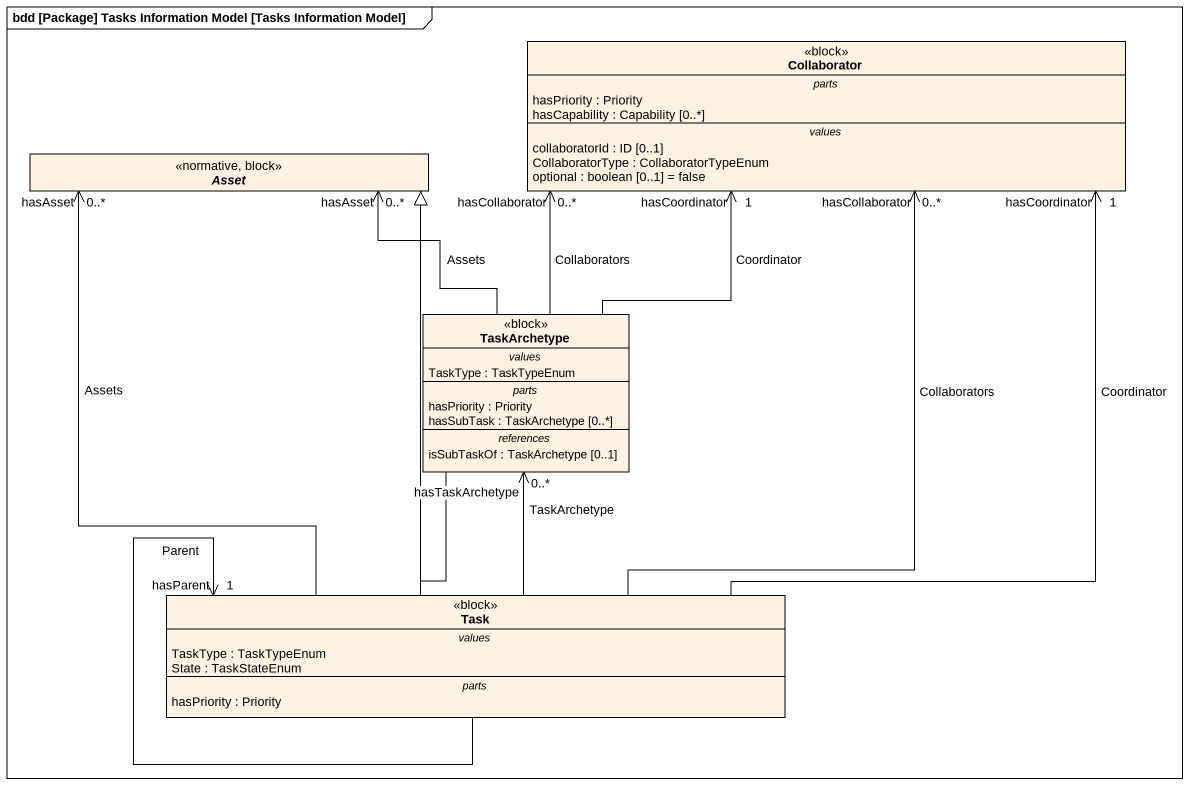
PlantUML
@startuml
mainframe bdd [Package] Tasks Information Model [Tasks Information Model]
hide circle
hide empty members
class Collaborator <<block>> {
  -- parts --
  hasPriority : Priority
  hasCapability : Capability [0..*]
  -- values --
  collaboratorId : ID [0..1]
  CollaboratorType : CollaboratorTypeEnum
  optional : boolean [0..1] = false
}
abstract class Asset <<normative, block>>
class TaskArchetype <<block>> {
  -- values --
  TaskType : TaskTypeEnum
  -- parts --
  hasPriority : Priority
  hasSubTask : TaskArchetype [0..*]
  -- references --
  isSubTaskOf : TaskArchetype [0..1]
}
class Task <<block>> {
  -- values --
  TaskType : TaskTypeEnum
  State : TaskStateEnum
  -- parts --
  hasPriority : Priority
}
TaskArchetype -up-> "hasCollaborator\n0..*" Collaborator : Collaborators
TaskArchetype -up-> "hasCoordinator\n1" Collaborator : Coordinator
TaskArchetype -up-|> Asset
TaskArchetype -up-> "hasAsset\n0..*" Asset : Assets
Task -up-> "hasCollaborator\n0..*" Collaborator : Collaborators
Task -up-> "hasCoordinator\n1" Collaborator : Coordinator
Task -up-|> Asset
Task -up-> "hasAsset\n0..*" Asset : Assets
Task -up-> "hasTaskArchetype\n0..*" TaskArchetype : TaskArchetype
Task --> "hasParent\n1" Task : Parent
@enduml
